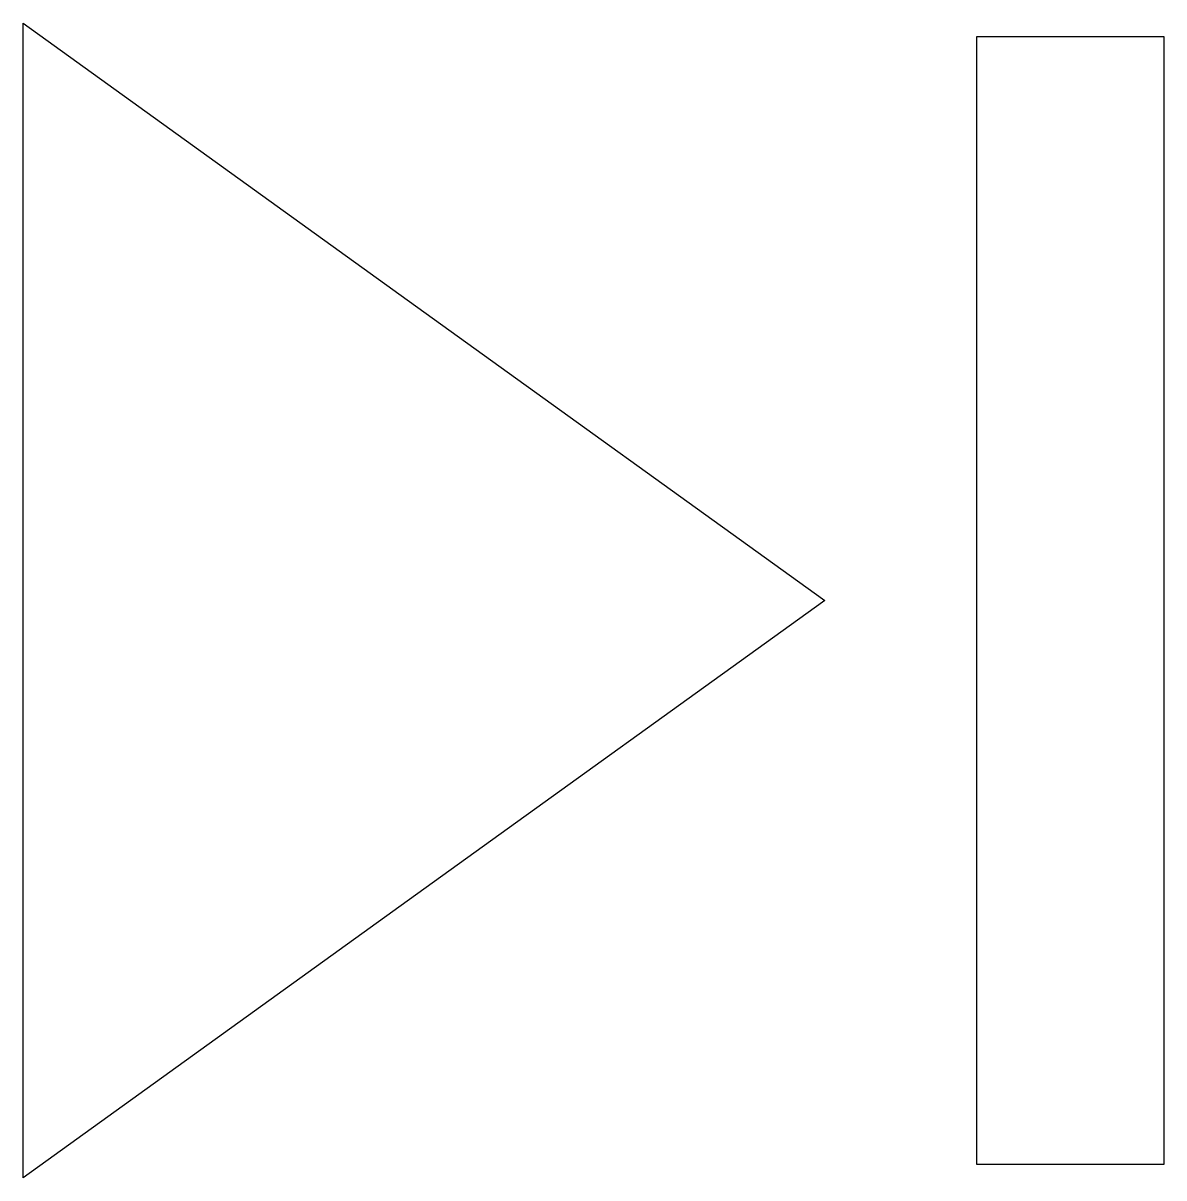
# Model space of a CAD drawing. Extents: x 0.4 to 39.2, y 0.4 to 39.6.
import ezdxf

# ---------------------------------------------------------------- set-up
doc = ezdxf.new("R2010")
doc.units = 0
doc.layers.add('PlayPause', color=7, linetype='CONTINUOUS')

msp = doc.modelspace()

# ---------------------------------------------------------------- linework, layer by layer
at = {"layer": 'PlayPause', "color": 7}
for points in [[(27.640097, 19.999964), (14, 10.179951), (0.359903, 0.359857), (0.359903, 19.999964), (0.359903, 39.64007), (14, 29.820057), (27.640097, 19.999964)], [(32.819326, 39.180644), (39.180674, 39.180644), (39.180674, 0.819297), (32.819326, 0.819297), (32.819326, 39.180644)]]:
    msp.add_lwpolyline(points, close=True, dxfattribs=at)

doc.saveas('drawing.dxf')
